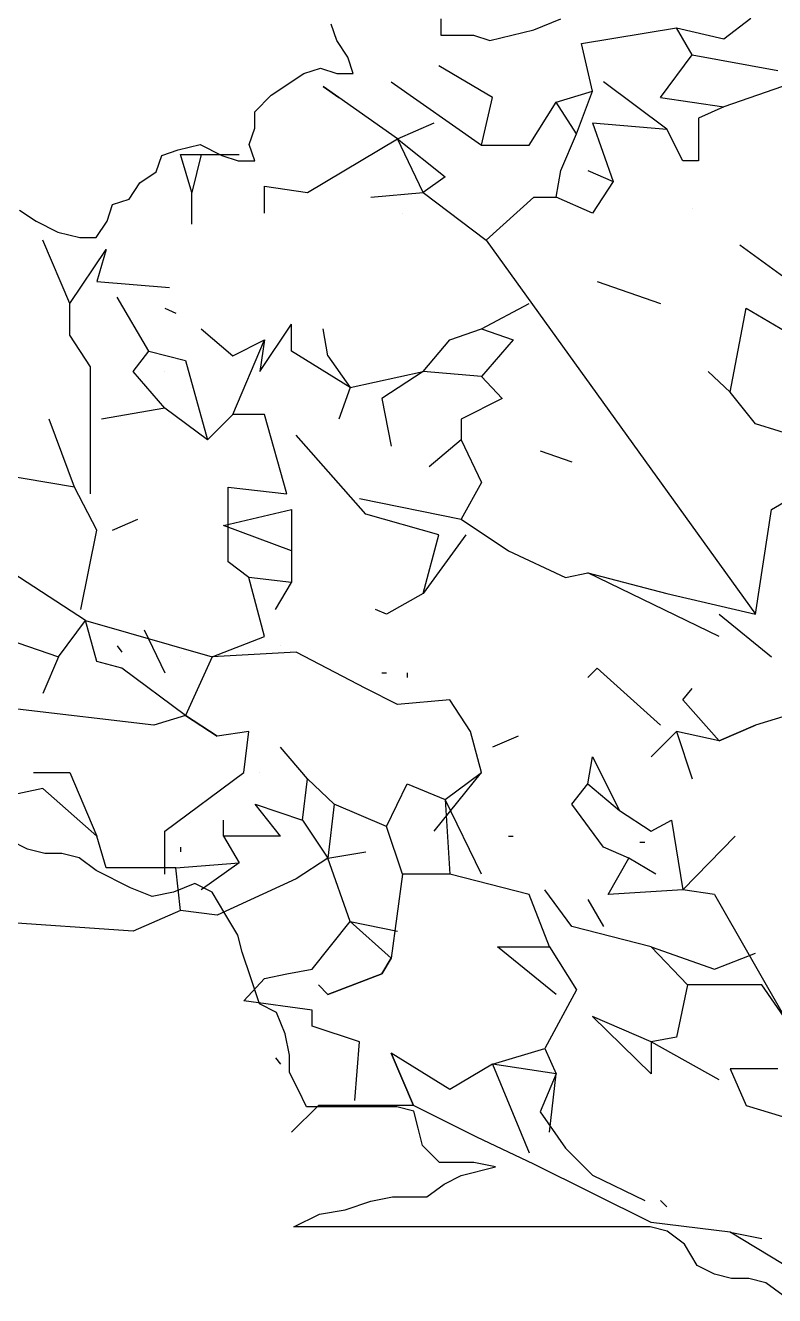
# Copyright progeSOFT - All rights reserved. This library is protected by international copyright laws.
# Model space of a CAD drawing. Header units: inches. Extents: x -422522 to 22891, y -2973 to 414515.
# Drawn here: x 1516.8 to 1602.7, y -2035.4 to -1889.7 of the extents above; entities that cross this region are included whole.
import ezdxf

# ---------------------------------------------------------------- set-up
doc = ezdxf.new("R2010")
doc.units = ezdxf.units.IN
doc.header["$MEASUREMENT"] = 0
doc.layers.get('0').update_dxf_attribs({"lineweight": 40})
doc.layers.add('pino marittimo', color=7, linetype='Continuous')

# ---------------------------------------------------------------- blocks, each defined once
blk = doc.blocks.new('alberello')
at = {"layer": 'pino marittimo'}
for p, q in [((151.9741, -0.5989), (152.005, -0.5753)), ((151.8105, -0.6043), (151.9195, -0.5862)), ((151.9377, -0.6171), (151.9195, -0.5862)), ((151.9195, -0.5862), (151.9741, -0.5989)), ((151.8232, -0.6589), (151.8105, -0.6043)), ((151.9014, -0.6661), (151.9377, -0.6171)), ((151.9377, -0.6171), (152.0359, -0.6352)), ((151.7087, -0.6661), (151.6469, -0.6298)), ((151.5324, -0.6661), (151.5143, -0.6534)), ((151.5143, -0.6534), (151.5324, -0.6661)), ((151.5924, -0.648), (151.696, -0.7207)), ((151.9086, -0.7025), (151.8359, -0.648)), ((152.0413, -0.6534), (151.9741, -0.677)), ((151.5997, -0.7134), (151.5324, -0.6661)), ((151.696, -0.7207), (151.7087, -0.6661)), ((151.7814, -0.6716), (151.8232, -0.6589)), ((151.805, -0.7079), (151.8232, -0.6589)), ((151.9014, -0.6661), (151.9741, -0.677)), ((151.7505, -0.7207), (151.7814, -0.6716)), ((151.805, -0.7079), (151.7814, -0.6716)), ((151.9741, -0.677), (151.945, -0.6898)), ((151.5997, -0.7134), (151.6415, -0.6952)), ((151.8232, -0.6952), (151.8468, -0.7625)), ((151.8232, -0.6952), (151.9086, -0.7025)), ((151.945, -0.6898), (151.945, -0.7388)), ((151.4961, -0.7752), (151.5997, -0.7134)), ((151.6288, -0.7752), (151.5997, -0.7134)), ((151.5997, -0.7134), (151.6542, -0.757)), ((151.7869, -0.7497), (151.805, -0.7079)), ((151.9268, -0.7388), (151.9086, -0.7025)), ((151.696, -0.7207), (151.7505, -0.7207)), ((151.3634, -0.7752), (151.3507, -0.7316)), ((151.3507, -0.7316), (151.4179, -0.7316)), ((151.3743, -0.7316), (151.3634, -0.7752)), ((151.945, -0.7388), (151.9268, -0.7388)), ((151.6542, -0.757), (151.6288, -0.7752)), ((151.7814, -0.7806), (151.7869, -0.7497)), ((151.8178, -0.7497), (151.8468, -0.7625)), ((151.447, -0.7988), (151.447, -0.7679)), ((151.447, -0.7679), (151.4961, -0.7752)), ((151.8468, -0.7625), (151.8232, -0.7988)), ((151.3634, -0.8115), (151.3634, -0.7752)), ((151.5688, -0.7806), (151.6288, -0.7752)), ((151.6288, -0.7752), (151.7014, -0.8297)), ((151.7014, -0.8297), (151.756, -0.7806)), ((151.756, -0.7806), (151.7814, -0.7806)), ((151.8232, -0.7988), (151.7814, -0.7806)), ((151.6051, -0.7988), (151.6051, -0.7988)), ((151.9377, -0.7934), (151.9377, -0.7934)), ((151.2235, -0.9024), (151.1926, -0.8297)), ((151.7014, -0.8297), (152.0104, -1.2586)), ((151.2235, -0.9024), (151.2653, -0.8406)), ((151.2653, -0.8406), (151.2544, -0.877)), ((151.9922, -0.8352), (152.0595, -0.8842)), ((151.2544, -0.877), (151.338, -0.8842)), ((151.8287, -0.877), (151.9014, -0.9024)), ((151.2235, -0.9387), (151.2235, -0.9024)), ((151.3143, -0.9569), (151.278, -0.8951)), ((151.696, -0.9315), (151.7505, -0.9024)), ((151.3325, -0.9079), (151.3452, -0.9133)), ((151.9813, -1.0042), (151.9995, -0.9079)), ((151.9995, -0.9079), (152.114, -0.9751)), ((151.3743, -0.9315), (151.4107, -0.9624)), ((151.4416, -0.9805), (151.4779, -0.926)), ((151.4779, -0.9569), (151.4779, -0.926)), ((151.5197, -0.9624), (151.5143, -0.9315)), ((151.6596, -0.9442), (151.696, -0.9315)), ((151.696, -0.9315), (151.7323, -0.9442)), ((151.2471, -0.9751), (151.2235, -0.9387)), ((151.4107, -1.0296), (151.447, -0.9442)), ((151.4107, -0.9624), (151.447, -0.9442)), ((151.447, -0.9442), (151.4416, -0.9805)), ((151.6288, -0.9805), (151.6596, -0.9442)), ((151.7323, -0.9442), (151.696, -0.986)), ((151.2962, -0.9805), (151.3143, -0.9569)), ((151.3143, -0.9569), (151.3561, -0.9678)), ((151.5451, -0.9987), (151.4779, -0.9569)), ((151.2471, -1.1205), (151.2471, -0.9751)), ((151.3561, -0.9678), (151.3816, -1.0587)), ((151.5197, -0.9624), (151.5451, -0.9987)), ((151.3325, -1.0223), (151.2962, -0.9805)), ((151.3325, -0.9805), (151.3325, -0.9805)), ((151.5451, -0.9987), (151.6288, -0.9805)), ((151.6288, -0.9805), (151.5815, -1.0114)), ((151.696, -0.986), (151.6288, -0.9805)), ((151.696, -0.986), (151.7196, -1.0114)), ((151.9813, -1.0042), (151.9559, -0.9805)), ((151.5451, -0.9987), (151.5324, -1.0351)), ((151.5451, -0.9987), (151.5451, -0.9987)), ((152.0104, -1.0405), (151.9813, -1.0042)), ((151.5815, -1.0114), (151.5924, -1.066)), ((151.7196, -1.0114), (151.6724, -1.0351)), ((151.3325, -1.0223), (151.2598, -1.0351)), ((151.3816, -1.0587), (151.3325, -1.0223)), ((151.4107, -1.0296), (151.3816, -1.0587)), ((151.447, -1.0296), (151.4107, -1.0296)), ((151.4725, -1.1205), (151.447, -1.0296)), ((151.2289, -1.1132), (151.1998, -1.0351)), ((151.6724, -1.0351), (151.6724, -1.0587)), ((152.1685, -1.0896), (152.0104, -1.0405)), ((151.5633, -1.1441), (151.4834, -1.0532)), ((151.6724, -1.0587), (151.636, -1.0896)), ((151.6724, -1.0587), (151.696, -1.1078)), ((151.7632, -1.0714), (151.7996, -1.0841)), ((151.2289, -1.1132), (151.0599, -1.0841)), ((151.2544, -1.1623), (151.2289, -1.1132)), ((151.4052, -1.1986), (151.4052, -1.1132)), ((151.4052, -1.1132), (151.4725, -1.1205)), ((151.696, -1.1078), (151.6724, -1.1496)), ((152.0286, -1.1387), (152.0722, -1.1132)), ((151.5561, -1.1259), (151.6724, -1.1496)), ((151.2416, -1.2659), (151.0544, -1.1441)), ((151.2725, -1.1623), (151.3016, -1.1496)), ((151.3998, -1.1568), (151.4779, -1.1387)), ((151.4779, -1.1387), (151.4779, -1.2223)), ((151.6469, -1.1677), (151.5633, -1.1441)), ((151.6724, -1.1496), (151.7269, -1.1859)), ((152.0104, -1.2586), (152.0286, -1.1387)), ((151.2362, -1.2532), (151.2544, -1.1623)), ((151.4779, -1.1859), (151.3998, -1.1568)), ((151.6288, -1.235), (151.6469, -1.1677)), ((151.6778, -1.1677), (151.6288, -1.235)), ((151.4779, -1.1859), (151.4779, -1.1859)), ((151.7269, -1.1859), (151.7923, -1.2168)), ((151.4288, -1.2168), (151.4052, -1.1986)), ((151.447, -1.2841), (151.4288, -1.2168)), ((151.4779, -1.2223), (151.4288, -1.2168)), ((151.4597, -1.2532), (151.4779, -1.2223)), ((151.4779, -1.2223), (151.4779, -1.2223)), ((151.7923, -1.2168), (151.8178, -1.2114)), ((151.9686, -1.2841), (151.8178, -1.2114)), ((151.8178, -1.2114), (151.9086, -1.235)), ((151.6288, -1.235), (151.5869, -1.2586)), ((151.9086, -1.235), (152.0104, -1.2586)), ((151.0363, -1.2477), (151.2107, -1.3077)), ((151.2107, -1.3077), (151.2416, -1.2659)), ((151.2544, -1.3131), (151.2416, -1.2659)), ((151.2416, -1.2659), (151.387, -1.3077)), ((151.5869, -1.2586), (151.5742, -1.2532)), ((151.9686, -1.2586), (151.9686, -1.2586)), ((151.9686, -1.2586), (152.0286, -1.3077)), ((151.3089, -1.2768), (151.3325, -1.3259)), ((151.278, -1.295), (151.2834, -1.3022)), ((151.387, -1.3077), (151.447, -1.2841)), ((151.4652, -1.295), (151.4652, -1.295)), ((151.2107, -1.3077), (151.1926, -1.3495)), ((151.3507, -1.3077), (151.3507, -1.3077)), ((151.387, -1.3077), (151.3561, -1.3749)), ((151.4834, -1.3022), (151.387, -1.3077)), ((151.5633, -1.344), (151.4834, -1.3022)), ((151.2834, -1.3204), (151.2544, -1.3131)), ((151.3561, -1.3749), (151.2834, -1.3204)), ((151.8178, -1.3313), (151.8287, -1.3204)), ((151.9014, -1.3858), (151.8287, -1.3204)), ((151.5815, -1.3259), (151.5869, -1.3259)), ((151.6106, -1.3259), (151.6106, -1.3313)), ((151.5997, -1.3622), (151.5633, -1.344)), ((151.9268, -1.3568), (151.9377, -1.344)), ((151.3198, -1.3858), (151.1635, -1.3677)), ((151.6596, -1.3568), (151.5997, -1.3622)), ((151.6833, -1.3931), (151.6596, -1.3568)), ((151.9686, -1.404), (151.9268, -1.3568)), ((151.3561, -1.3749), (151.3198, -1.3858)), ((151.3925, -1.3986), (151.3561, -1.3749)), ((151.3561, -1.3749), (151.3925, -1.3986)), ((152.0468, -1.3749), (152.0104, -1.3858)), ((151.4288, -1.3931), (151.3925, -1.3986)), ((151.4234, -1.4404), (151.4288, -1.3931)), ((151.696, -1.4404), (151.6833, -1.3931)), ((151.696, -1.4404), (151.6833, -1.3931)), ((151.9195, -1.3931), (151.8905, -1.4222)), ((151.9686, -1.404), (151.9195, -1.3931)), ((151.9195, -1.3931), (151.9377, -1.4476)), ((151.9686, -1.404), (152.0104, -1.3858)), ((152.0104, -1.3858), (151.9686, -1.404)), ((151.4961, -1.4476), (151.4652, -1.4113)), ((151.7378, -1.3986), (151.7087, -1.4113)), ((151.7378, -1.3986), (151.7378, -1.3986)), ((151.8178, -1.4531), (151.8232, -1.4222)), ((151.8232, -1.4222), (151.8541, -1.484)), ((151.1817, -1.4404), (151.2235, -1.4404)), ((151.2235, -1.4404), (151.2544, -1.5131)), ((151.3325, -1.5076), (151.4234, -1.4404)), ((151.4416, -1.4404), (151.4416, -1.4404)), ((151.6415, -1.5076), (151.696, -1.4404)), ((151.6542, -1.4713), (151.696, -1.4404)), ((151.4906, -1.4949), (151.4961, -1.4476)), ((151.4961, -1.4476), (151.527, -1.4767)), ((151.5869, -1.5022), (151.6106, -1.4531)), ((151.6106, -1.4531), (151.6542, -1.4713)), ((151.7996, -1.4767), (151.8178, -1.4531)), ((151.8178, -1.4531), (151.8541, -1.484)), ((151.1926, -1.4585), (151.1326, -1.4713)), ((151.2544, -1.5131), (151.1926, -1.4585)), ((151.696, -1.5567), (151.6542, -1.4713)), ((151.6542, -1.4713), (151.6596, -1.5567)), ((151.4652, -1.5131), (151.4361, -1.4767)), ((151.4361, -1.4767), (151.4906, -1.4949)), ((151.527, -1.4767), (151.5197, -1.5385)), ((151.5869, -1.5022), (151.527, -1.4767)), ((151.8359, -1.5258), (151.7996, -1.4767)), ((151.8541, -1.484), (151.8905, -1.5076)), ((151.3998, -1.5131), (151.3998, -1.4949)), ((151.4906, -1.4949), (151.4906, -1.4949)), ((151.4906, -1.4949), (151.5197, -1.5385)), ((151.8905, -1.5076), (151.9141, -1.4949)), ((151.9141, -1.4949), (151.9268, -1.5749)), ((151.2653, -1.5494), (151.2544, -1.5131)), ((151.3325, -1.5567), (151.3325, -1.5076)), ((151.4652, -1.5131), (151.3998, -1.5131)), ((151.3998, -1.5131), (151.4179, -1.544)), ((151.6051, -1.5567), (151.5869, -1.5022)), ((151.7269, -1.5131), (151.7323, -1.5131)), ((151.9268, -1.5749), (151.9868, -1.5131)), ((151.3507, -1.5258), (151.3507, -1.5312)), ((151.865, -1.5385), (151.8359, -1.5258)), ((151.8777, -1.5203), (151.8832, -1.5203)), ((151.3452, -1.5494), (151.4179, -1.544)), ((151.4179, -1.544), (151.3743, -1.5749)), ((151.5197, -1.5385), (151.4834, -1.5621)), ((151.5197, -1.5385), (151.5633, -1.5312)), ((151.5451, -1.6112), (151.5197, -1.5385)), ((151.8414, -1.5803), (151.865, -1.5385)), ((151.8959, -1.5567), (151.865, -1.5385)), ((151.3452, -1.5494), (151.2653, -1.5494)), ((151.3507, -1.5985), (151.3452, -1.5494)), ((151.6051, -1.5567), (151.5924, -1.653)), ((151.6596, -1.5567), (151.6051, -1.5567)), ((151.7505, -1.5803), (151.6596, -1.5567)), ((151.8959, -1.5567), (151.8959, -1.5567)), ((151.4834, -1.5621), (151.3925, -1.6039)), ((151.7741, -1.6403), (151.7505, -1.5803)), ((151.7996, -1.6167), (151.7687, -1.5749)), ((151.8178, -1.5858), (151.8359, -1.6167)), ((151.9268, -1.5749), (151.8414, -1.5803)), ((151.9632, -1.5803), (151.9268, -1.5749)), ((151.9632, -1.5803), (152.0468, -1.7257)), ((151.3507, -1.5985), (151.2962, -1.6221)), ((151.3925, -1.6039), (151.3507, -1.5985)), ((151.2962, -1.6221), (151.138, -1.6112)), ((151.5015, -1.6657), (151.5451, -1.6112)), ((151.5924, -1.653), (151.5451, -1.6112)), ((151.5451, -1.6112), (151.5997, -1.6221)), ((151.8905, -1.6403), (151.7996, -1.6167)), ((151.7814, -1.6948), (151.7142, -1.6403)), ((151.7142, -1.6403), (151.7741, -1.6403)), ((151.7741, -1.6403), (151.805, -1.6894)), ((151.8905, -1.6403), (151.9632, -1.6657)), ((151.9323, -1.6839), (151.8905, -1.6403)), ((151.5815, -1.6712), (151.5924, -1.653)), ((151.5924, -1.653), (151.5815, -1.6712)), ((151.9632, -1.6657), (152.0104, -1.6476)), ((151.447, -1.6766), (151.4725, -1.6712)), ((151.4725, -1.6712), (151.5015, -1.6657)), ((151.5197, -1.6948), (151.5815, -1.6712)), ((151.5815, -1.6712), (151.5197, -1.6948)), ((151.4234, -1.7021), (151.447, -1.6766)), ((151.5197, -1.6948), (151.5088, -1.6839)), ((151.805, -1.6894), (151.7687, -1.7566)), ((151.805, -1.6894), (151.805, -1.6894)), ((151.9323, -1.6839), (151.9195, -1.7439)), ((152.0177, -1.6839), (151.9323, -1.6839)), ((152.0468, -1.7257), (152.0177, -1.6839)), ((151.5015, -1.713), (151.4234, -1.7021)), ((151.5015, -1.7312), (151.5015, -1.713)), ((151.5561, -1.7493), (151.5015, -1.7312)), ((151.8905, -1.7493), (151.8232, -1.7202)), ((151.8905, -1.7857), (151.8232, -1.7202)), ((151.865, -1.7384), (151.865, -1.7384)), ((151.9195, -1.7439), (151.8905, -1.7493)), ((151.5506, -1.8166), (151.5561, -1.7493)), ((151.6596, -1.8039), (151.5924, -1.762)), ((151.5924, -1.762), (151.6178, -1.822)), ((151.6178, -1.822), (151.5924, -1.762)), ((151.7087, -1.7748), (151.7687, -1.7566)), ((151.7687, -1.7566), (151.7814, -1.7857)), ((151.9686, -1.7929), (151.8905, -1.7493)), ((151.8905, -1.7493), (151.8905, -1.7857)), ((151.4597, -1.7675), (151.4652, -1.7748)), ((151.7087, -1.7748), (151.6596, -1.8039)), ((151.7814, -1.7857), (151.7087, -1.7748)), ((151.7087, -1.7748), (151.7505, -1.8765)), ((151.7814, -1.7857), (151.7632, -1.8293)), ((151.7741, -1.8529), (151.7814, -1.7857)), ((152.0359, -1.7802), (151.9813, -1.7802)), ((151.9813, -1.7802), (151.9995, -1.822)), ((151.5088, -1.822), (151.4779, -1.8529)), ((151.6178, -1.822), (151.5088, -1.822)), ((151.6905, -1.8584), (151.6178, -1.822)), ((151.7632, -1.8293), (151.7923, -1.8711)), ((151.9995, -1.822), (152.0413, -1.8347)), ((151.756, -1.8893), (151.6905, -1.8584)), ((151.7741, -1.8529), (151.7741, -1.8529)), ((151.7923, -1.8711), (151.8232, -1.902)), ((151.8232, -1.902), (151.7923, -1.8711)), ((151.8905, -1.9565), (151.756, -1.8893)), ((151.8232, -1.902), (151.8832, -1.9311)), ((151.9014, -1.9311), (151.9086, -1.9383)), ((151.9813, -1.9674), (151.8905, -1.9565)), ((152.0413, -2.0038), (151.9813, -1.9674)), ((151.9813, -1.9674), (152.0177, -1.9747))]:
    blk.add_line(p, q, dxfattribs=at)
for points in [[(151.166, -0.7953), (151.1848, -0.8078), (151.2099, -0.8204), (151.235, -0.8267), (151.2538, -0.8267), (151.2664, -0.8078), (151.2726, -0.789), (151.2915, -0.7828), (151.304, -0.764), (151.3228, -0.7514), (151.3291, -0.7326), (151.3479, -0.7263), (151.373, -0.7201), (151.3981, -0.7326), (151.4169, -0.7389), (151.4358, -0.7389), (151.4295, -0.7201), (151.4358, -0.7013), (151.4358, -0.6825), (151.4546, -0.6636), (151.4922, -0.6386), (151.5111, -0.6323), (151.5299, -0.6386), (151.5487, -0.6386), (151.5424, -0.6198), (151.5299, -0.6009), (151.5236, -0.5821)], [(151.6491, -0.5759), (151.6491, -0.5947), (151.6867, -0.5947), (151.7056, -0.6009), (151.7558, -0.5884), (151.7871, -0.5759)], [(152.042, -2.0402), (152.0223, -2.0254), (152.0026, -2.0205), (151.9829, -2.0205), (151.9632, -2.0155), (151.9435, -2.0057), (151.9287, -1.9811), (151.909, -1.9663), (151.8893, -1.9614), (151.4804, -1.9614), (151.51, -1.9466), (151.5396, -1.9417), (151.5691, -1.9319), (151.5937, -1.9269), (151.6332, -1.9269), (151.6529, -1.9122), (151.6726, -1.9023), (151.712, -1.8925), (151.6873, -1.8876), (151.6479, -1.8876), (151.6282, -1.8679), (151.6233, -1.8482), (151.6184, -1.8285), (151.5987, -1.8236), (151.4952, -1.8236), (151.4854, -1.8039), (151.4755, -1.7842), (151.4755, -1.7645), (151.4706, -1.7399), (151.4607, -1.7153), (151.441, -1.7054), (151.4312, -1.6759), (151.4213, -1.6464), (151.4164, -1.6267), (151.4016, -1.6021), (151.3869, -1.5775), (151.3671, -1.5676), (151.3425, -1.5775), (151.3179, -1.5824), (151.2933, -1.5725), (151.2538, -1.5528), (151.2341, -1.5381), (151.2144, -1.5332), (151.1947, -1.5332), (151.175, -1.5282), (151.1553, -1.5184)]]:
    blk.add_lwpolyline(points, dxfattribs=at)

msp = doc.modelspace()

# ---------------------------------------------------------------- block references
at = {"xscale": 100, "yscale": 100, "zscale": 100}
msp.add_blockref('alberello', (-13600.47845, -1831.37599), dxfattribs=at)

doc.saveas('drawing.dxf')
